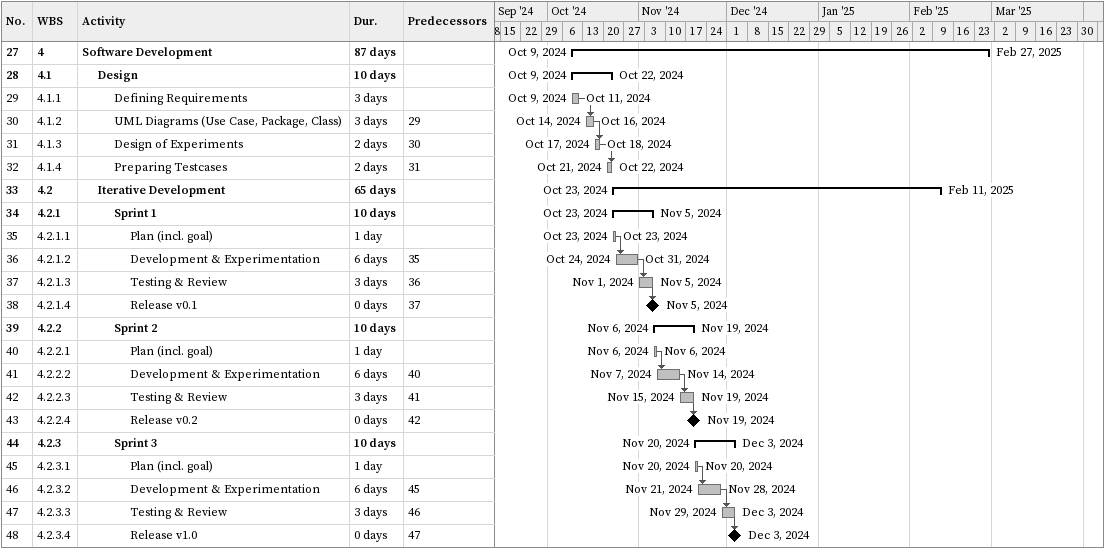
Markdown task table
| ID | WBS | Task | Duration | Start | Finish | Predecessors |
|---|---|---|---|---|---|---|
| 27 | 4 | **Software Development** | 87d | 2024-10-09 | 2025-02-27 |  |
| 28 | 4.1 | **Design** | 10d | 2024-10-09 | 2024-10-22 |  |
| 29 | 4.1.1 | Defining Requirements | 3d | 2024-10-09 | 2024-10-11 |  |
| 30 | 4.1.2 | UML Diagrams (Use Case, Package, Class) | 3d | 2024-10-14 | 2024-10-16 | 29 |
| 31 | 4.1.3 | Design of Experiments | 2d | 2024-10-17 | 2024-10-18 | 30 |
| 32 | 4.1.4 | Preparing Testcases | 2d | 2024-10-21 | 2024-10-22 | 31 |
| 33 | 4.2 | **Iterative Development** | 65d | 2024-10-23 | 2025-02-11 |  |
| 34 | 4.2.1 | **Sprint 1** | 10d | 2024-10-23 | 2024-11-05 |  |
| 35 | 4.2.1.1 | Plan (incl. goal) | 1d | 2024-10-23 | 2024-10-23 |  |
| 36 | 4.2.1.2 | Development & Experimentation | 6d | 2024-10-24 | 2024-10-31 | 35 |
| 37 | 4.2.1.3 | Testing & Review | 3d | 2024-11-01 | 2024-11-05 | 36 |
| 38 | 4.2.1.4 | Release v0.1 | 0d | 2024-11-05 | 2024-11-05 | 37 |
| 39 | 4.2.2 | **Sprint 2** | 10d | 2024-11-06 | 2024-11-19 |  |
| 40 | 4.2.2.1 | Plan (incl. goal) | 1d | 2024-11-06 | 2024-11-06 |  |
| 41 | 4.2.2.2 | Development & Experimentation | 6d | 2024-11-07 | 2024-11-14 | 40 |
| 42 | 4.2.2.3 | Testing & Review | 3d | 2024-11-15 | 2024-11-19 | 41 |
| 43 | 4.2.2.4 | Release v0.2 | 0d | 2024-11-19 | 2024-11-19 | 42 |
| 44 | 4.2.3 | **Sprint 3** | 10d | 2024-11-20 | 2024-12-03 |  |
| 45 | 4.2.3.1 | Plan (incl. goal) | 1d | 2024-11-20 | 2024-11-20 |  |
| 46 | 4.2.3.2 | Development & Experimentation | 6d | 2024-11-21 | 2024-11-28 | 45 |
| 47 | 4.2.3.3 | Testing & Review | 3d | 2024-11-29 | 2024-12-03 | 46 |
| 48 | 4.2.3.4 | Release v1.0 | 0d | 2024-12-03 | 2024-12-03 | 47 |
